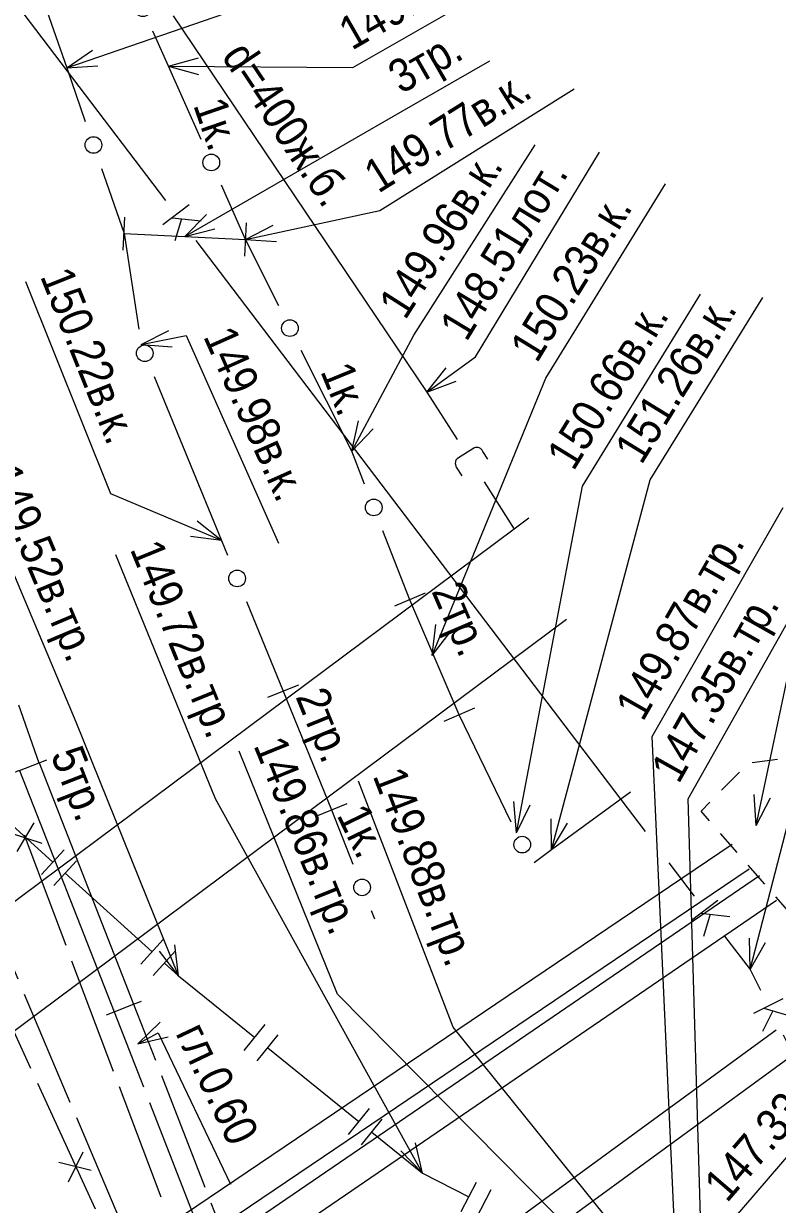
# Model space of a CAD drawing. Header units: metres. Extents: x 369 to 856, y 14070 to 14447.
# Drawn here: x 615.65 to 638.24, y 14284.32 to 14319.75 of the extents above; entities that cross this region are included whole.
import ezdxf
from ezdxf.enums import TextEntityAlignment as Align

# ---------------------------------------------------------------- set-up
doc = ezdxf.new("R2010")
doc.units = ezdxf.units.M
doc.header["$MEASUREMENT"] = 0
for name, color, linetype, lineweight in [('Водосток', 7, 'Continuous', 25), ('Водосточный коллектор', 7, 'Continuous', 25), ('Газопровод', 7, 'Continuous', 25), ('Кабели', 7, 'Continuous', 25), ('Кабель электрический', 7, 'Continuous', 25), ('Канализация самотёчная', 7, 'Continuous', 25)]:
    doc.layers.add(name, color=color, linetype=linetype, lineweight=lineweight)
doc.styles.add('Style-RUSSIAN_1251', font='RUSSIAN_1251.shx')
doc.styles.add('Style-RUSSIAN_1251 I 0.00000', font='RUSSIAN_1251.shx')

# ---------------------------------------------------------------- blocks, each defined once
blk = doc.blocks.new('msdElementTypeLineString_324')
at = {"layer": 'Кабель электрический', "color": 252, "linetype": 'Continuous', "lineweight": 9}
blk.add_line((16.938, 0.001), (16.326, 1.736), dxfattribs=at)
blk = doc.blocks.new('msdElementTypeMultiLine_30')
at = {"layer": 'Кабель электрический', "color": 252, "linetype": 'Continuous', "lineweight": 9}
blk.add_blockref('msdElementTypeLineString_324', (0, 0.207), dxfattribs=at)
blk = doc.blocks.new('msdElementTypeLineString_331')
at = {"layer": 'Кабель электрический', "color": 252, "linetype": 'Continuous', "lineweight": 9}
for p, q in [((0, 25.356), (0.862, 23.475)), ((1.07, 23.021), (2.793, 19.26)), ((3.001, 18.805), (4.725, 15.044)), ((4.933, 14.59), (6.656, 10.829)), ((6.865, 10.374), (8.588, 6.613)), ((10.653, 1.91), (11.446, 0))]:
    blk.add_line(p, q, dxfattribs=at)
at = {"layer": 'Кабель электрический', "color": 252, "linetype": 'Continuous', "lineweight": 9, "flags": 128}
blk.add_lwpolyline([(8.796, 6.159), (9.777, 4.018), (10.461, 2.372)], dxfattribs=at)
blk = doc.blocks.new('msdElementTypeLineString_332')
at = {"layer": 'Кабель электрический', "color": 252, "linetype": 'Continuous', "lineweight": 9}
for p, q in [((8.63, 8.714), (8.184, 7.818)), ((8.882, 8.169), (7.911, 8.408)), ((11.677, 1.806), (11.198, 0.927)), ((11.909, 1.253), (10.947, 1.527))]:
    blk.add_line(p, q, dxfattribs=at)
blk = doc.blocks.new('msdElementTypeMultiLine_34')
at = {"layer": 'Кабель электрический', "color": 252, "linetype": 'Continuous', "lineweight": 9}
for name, p in [('msdElementTypeLineString_331', (0.407, 0.407)), ('msdElementTypeLineString_332', (0, 0))]:
    blk.add_blockref(name, p, dxfattribs=at)
blk = doc.blocks.new('msdElementTypeLineString_333')
at = {"layer": 'Кабель электрический', "color": 252, "linetype": 'Continuous', "lineweight": 9}
for p, q in [((0.685, 24.285), (0, 25.905)), ((2.25, 20.584), (0.88, 23.824)), ((3.814, 16.884), (2.444, 20.124)), ((5.379, 13.183), (4.009, 16.423)), ((6.944, 9.483), (5.574, 12.723)), ((8.509, 5.782), (7.139, 9.022)), ((10.073, 2.082), (8.703, 5.322)), ((10.953, 0.001), (10.268, 1.621))]:
    blk.add_line(p, q, dxfattribs=at)
blk = doc.blocks.new('msdElementTypeLineString_334')
at = {"layer": 'Кабель электрический', "color": 252, "linetype": 'Continuous', "lineweight": 9}
for p, q in [((2.135, 21.265), (2.608, 22.147)), ((1.9, 21.817), (2.863, 21.549))]:
    blk.add_line(p, q, dxfattribs=at)
blk = doc.blocks.new('msdElementTypeMultiLine_35')
at = {"layer": 'Кабель электрический', "color": 252, "linetype": 'Continuous', "lineweight": 9}
for name, p in [('msdElementTypeLineString_333', (0.407, 0.407)), ('msdElementTypeLineString_334', (0, 0))]:
    blk.add_blockref(name, p, dxfattribs=at)
blk = doc.blocks.new('msdElementTypeLine_105')
at = {"layer": 'Кабель электрический', "color": 252, "linetype": 'Continuous', "lineweight": 9}
for p, q in [((0.707, 0.353), (0.939, 0.444)), ((-0.107, 0.034), (0.125, 0.126)), ((0.125, 0.125), (0.707, 0.353))]:
    blk.add_line(p, q, dxfattribs=at)
blk = doc.blocks.new('msdElementTypeLine_106')
at = {"layer": 'Кабель электрический', "color": 252, "linetype": 'Continuous', "lineweight": 9}
for p, q in [((0.707, 0.353), (0.939, 0.444)), ((-0.107, 0.034), (0.125, 0.126)), ((0.125, 0.125), (0.707, 0.353))]:
    blk.add_line(p, q, dxfattribs=at)
blk = doc.blocks.new('msdElementTypeMultiLine_36')
at = {"layer": 'Кабель электрический', "color": 252, "linetype": 'Continuous', "lineweight": 9, "flags": 128}
for points in [[(0.707, 7.599), (3.542, 0.353)], [(0.125, 7.371), (2.96, 0.125)]]:
    blk.add_lwpolyline(points, dxfattribs=at)
at = {"layer": 'Кабель электрический', "color": 252, "linetype": 'Continuous', "lineweight": 9}
for name, p in [('msdElementTypeLine_106', (0, 7.246)), ('msdElementTypeLine_105', (2.835, 0))]:
    blk.add_blockref(name, p, dxfattribs=at)
blk = doc.blocks.new('msdElementTypeLineString_335')
at = {"layer": 'Канализация самотёчная', "color": 252, "linetype": 'Continuous', "lineweight": 9}
blk.add_line((24.867, 17.01), (48.496, 33.173), dxfattribs=at)
blk = doc.blocks.new('msdElementTypeLineString_336')
at = {"layer": 'Канализация самотёчная', "color": 252, "linetype": 'Continuous', "lineweight": 9}
blk.add_line((24.867, 17.01), (48.495, 33.173), dxfattribs=at)
blk = doc.blocks.new('msdElementTypeMultiLine_39')
at = {"layer": 'Канализация самотёчная', "color": 252, "linetype": 'Continuous', "lineweight": 9}
for name, p in [('msdElementTypeLineString_335', (0.252, 0.877)), ('msdElementTypeLineString_336', (0.761, 0.134))]:
    blk.add_blockref(name, p, dxfattribs=at)
blk = doc.blocks.new('msdElementTypeLineString_338')
at = {"layer": 'Кабель электрический', "color": 252, "linetype": 'Continuous', "lineweight": 9}
for p, q in [((23.171, 13.451), (21.923, 16.76)), ((24.596, 9.675), (23.348, 12.984)), ((26.02, 5.899), (24.772, 9.207))]:
    blk.add_line(p, q, dxfattribs=at)
blk = doc.blocks.new('msdElementTypeLineString_339')
at = {"layer": 'Кабель электрический', "color": 252, "linetype": 'Continuous', "lineweight": 9}
for p, q in [((22.115, 16.678), (22.622, 17.541)), ((21.901, 17.239), (22.854, 16.933))]:
    blk.add_line(p, q, dxfattribs=at)
blk = doc.blocks.new('msdElementTypeMultiLine_40')
at = {"layer": 'Кабель электрический', "color": 252, "linetype": 'Continuous', "lineweight": 9}
for name, p in [('msdElementTypeLineString_338', (0.407, 0.407)), ('msdElementTypeLineString_339', (0, 0))]:
    blk.add_blockref(name, p, dxfattribs=at)
blk = doc.blocks.new('msdElementTypeLineString_394')
at = {"layer": 'Кабели', "color": 252, "linetype": 'Continuous', "lineweight": 9}
for p, q in [((1.037, 4.876), (1.963, 5.252)), ((2.485, 1.312), (3.411, 1.688))]:
    blk.add_line(p, q, dxfattribs=at)
blk = doc.blocks.new('msdElementTypeMultiLine_90')
at = {"layer": 'Кабели', "color": 252, "linetype": 'Continuous', "lineweight": 9, "flags": 128}
blk.add_lwpolyline([(1.5, 5.064), (2.948, 1.5)], dxfattribs=at)
at = {"layer": 'Кабели', "color": 252, "linetype": 'Continuous', "lineweight": 9}
blk.add_blockref('msdElementTypeLineString_394', (0, 0), dxfattribs=at)
blk = doc.blocks.new('msdElementTypeLineString_395')
at = {"layer": 'Кабели', "color": 252, "linetype": 'Continuous', "lineweight": 9}
for p, q in [((0.25, 3.522), (0.889, 1.893)), ((1.437, 0.497), (1.534, 0.25))]:
    blk.add_line(p, q, dxfattribs=at)
blk.add_circle((1.163, 1.195), 0.25, dxfattribs=at)
blk = doc.blocks.new('msdElementTypeMultiLine_91')
at = {"layer": 'Кабели', "color": 252, "linetype": 'Continuous', "lineweight": 9}
blk.add_blockref('msdElementTypeLineString_395', (0, 0), dxfattribs=at)
blk = doc.blocks.new('msdElementTypeLineString_396')
at = {"layer": 'Кабели', "color": 252, "linetype": 'Continuous', "lineweight": 9}
for p, q in [((1.959, 5.149), (1.041, 4.755)), ((3.443, 1.697), (2.525, 1.303))]:
    blk.add_line(p, q, dxfattribs=at)
blk = doc.blocks.new('msdElementTypeMultiLine_92')
at = {"layer": 'Кабели', "color": 252, "linetype": 'Continuous', "lineweight": 9, "flags": 128}
blk.add_lwpolyline([(2.984, 1.5), (1.5, 4.952)], dxfattribs=at)
at = {"layer": 'Кабели', "color": 252, "linetype": 'Continuous', "lineweight": 9}
blk.add_blockref('msdElementTypeLineString_396', (0, 0), dxfattribs=at)
blk = doc.blocks.new('msdElementTypeLineString_397')
at = {"layer": 'Кабели', "color": 252, "linetype": 'Continuous', "lineweight": 9}
for p, q in [((1.476, 1.179), (1.524, 2.177)), ((5.116, 1.001), (5.164, 1.999))]:
    blk.add_line(p, q, dxfattribs=at)
blk = doc.blocks.new('msdElementTypeMultiLine_93')
at = {"layer": 'Кабели', "color": 252, "linetype": 'Continuous', "lineweight": 9, "flags": 128}
blk.add_lwpolyline([(1.5, 1.678), (5.14, 1.5)], dxfattribs=at)
at = {"layer": 'Кабели', "color": 252, "linetype": 'Continuous', "lineweight": 9}
blk.add_blockref('msdElementTypeLineString_397', (0, 0), dxfattribs=at)
blk = doc.blocks.new('msdElementTypeShape_27')
at = {"layer": 'Канализация самотёчная', "color": 252, "linetype": 'Continuous', "lineweight": 9}
for p, q in [((1.536, 4.903), (2.291, 5.002)), ((2.787, 5.067), (3.543, 5.166)), ((0.616, 4.075), (1.149, 4.62)), ((0.001, 3.445), (0.267, 3.718)), ((5.857, 3.75), (6.359, 3.176)), ((0.251, 3.158), (0.001, 3.445)), ((1.08, 2.207), (0.58, 2.781)), ((1.91, 1.256), (1.409, 1.83)), ((5.704, 2.037), (5.096, 1.578)), ((4.697, 1.277), (4.089, 0.818)), ((2.739, 0.305), (2.239, 0.879)), ((3.69, 0.517), (3.081, 0.058))]:
    blk.add_line(p, q, dxfattribs=at)
at = {"layer": 'Канализация самотёчная', "color": 252, "linetype": 'Continuous', "lineweight": 9, "flags": 128}
for points in [[(4.038, 5.232), (4.508, 5.293), (4.698, 5.076)], [(5.027, 4.7), (5.176, 4.528), (5.528, 4.126)], [(6.688, 2.8), (6.699, 2.788), (6.103, 2.338)]]:
    blk.add_lwpolyline(points, dxfattribs=at)
blk = doc.blocks.new('msdElementTypeLineString_457')
at = {"layer": 'Газопровод', "color": 252, "linetype": 'Continuous', "lineweight": 9}
for p, q in [((25.05, 19.334), (27.653, 16.975)), ((27.318, 16.605), (27.989, 17.346)), ((27.688, 16.269), (28.36, 17.01)), ((28.024, 16.64), (30.627, 14.281)), ((30.291, 13.911), (30.963, 14.652)), ((30.662, 13.575), (31.333, 14.316)), ((33.394, 11.324), (34.022, 12.101)), ((33.782, 11.009), (34.411, 11.787)), ((34.097, 11.398), (36.828, 9.189)), ((36.514, 8.801), (37.142, 9.578)), ((36.902, 8.486), (37.531, 9.264)), ((39.891, 6.486), (40.35, 7.375)), ((40.335, 6.257), (40.794, 7.146))]:
    blk.add_line(p, q, dxfattribs=at)
at = {"layer": 'Газопровод', "color": 252, "linetype": 'Continuous', "lineweight": 9, "flags": 128}
for points in [[(30.998, 13.946), (31.42, 13.563), (33.708, 11.713)], [(37.217, 8.875), (38.74, 7.643), (40.12, 6.931)]]:
    blk.add_lwpolyline(points, dxfattribs=at)
blk = doc.blocks.new('msdElementTypeMultiLine_154')
at = {"layer": 'Газопровод', "color": 252, "linetype": 'Continuous', "lineweight": 9}
blk.add_blockref('msdElementTypeLineString_457', (0, 0), dxfattribs=at)
blk = doc.blocks.new('msdElementTypeLineString_473')
at = {"layer": 'Канализация самотёчная', "color": 252, "linetype": 'Continuous', "lineweight": 9}
blk.add_line((24.892, 16.821), (48.54, 32.801), dxfattribs=at)
blk = doc.blocks.new('msdElementTypeLineString_474')
at = {"layer": 'Канализация самотёчная', "color": 252, "linetype": 'Continuous', "lineweight": 9}
blk.add_line((24.892, 16.821), (48.54, 32.801), dxfattribs=at)
blk = doc.blocks.new('msdElementTypeMultiLine_171')
at = {"layer": 'Канализация самотёчная', "color": 252, "linetype": 'Continuous', "lineweight": 9}
for name, p in [('msdElementTypeLineString_473', (0.254, 0.879)), ('msdElementTypeLineString_474', (0.758, 0.133))]:
    blk.add_blockref(name, p, dxfattribs=at)
blk = doc.blocks.new('msdElementTypeLineString_484')
at = {"layer": 'Кабель электрический', "color": 252, "linetype": 'Continuous', "lineweight": 9}
for p, q in [((0.001, 15.339), (0.652, 13.665)), ((0.833, 13.199), (2.135, 9.851)), ((2.316, 9.385), (3.618, 6.037))]:
    blk.add_line(p, q, dxfattribs=at)
at = {"layer": 'Кабель электрический', "color": 252, "linetype": 'Continuous', "lineweight": 9, "flags": 128}
for points in [[(3.799, 5.571), (4.231, 4.461), (5.049, 2.203)], [(5.219, 1.733), (5.379, 1.293), (5.073, 0.001)]]:
    blk.add_lwpolyline(points, dxfattribs=at)
blk = doc.blocks.new('msdElementTypeLineString_485')
at = {"layer": 'Кабель электрический', "color": 252, "linetype": 'Continuous', "lineweight": 9}
for p, q in [((0, 14.968), (0.875, 12.718)), ((1.056, 12.252), (2.806, 7.753))]:
    blk.add_line(p, q, dxfattribs=at)
at = {"layer": 'Кабель электрический', "color": 252, "linetype": 'Continuous', "lineweight": 9, "flags": 128}
for points in [[(2.987, 7.287), (4.228, 4.096), (4.706, 2.777)], [(4.876, 2.307), (5.31, 1.11), (5.046, 0)]]:
    blk.add_lwpolyline(points, dxfattribs=at)
blk = doc.blocks.new('msdElementTypeMultiLine_178')
at = {"layer": 'Кабель электрический', "color": 252, "linetype": 'Continuous', "lineweight": 9}
for name, p in [('msdElementTypeLineString_484', (0.581, 0)), ('msdElementTypeLineString_485', (0, 0.145))]:
    blk.add_blockref(name, p, dxfattribs=at)
blk = doc.blocks.new('msdElementTypeLineString_508')
at = {"layer": 'Кабели', "color": 252, "linetype": 'Continuous', "lineweight": 9}
for p, q in [((1.246, 9.069), (0.25, 11.055)), ((5.171, 0.25), (4.364, 2.32))]:
    blk.add_line(p, q, dxfattribs=at)
at = {"layer": 'Кабели', "color": 252, "linetype": 'Continuous', "lineweight": 9, "flags": 128}
blk.add_lwpolyline([(3.819, 3.717), (3.434, 4.705), (1.918, 7.728)], dxfattribs=at)
at = {"layer": 'Кабели', "color": 252, "linetype": 'Continuous', "lineweight": 9}
for centre in [(1.582, 8.399), (4.092, 3.018)]:
    blk.add_circle(centre, 0.25, dxfattribs=at)
blk = doc.blocks.new('msdElementTypeMultiLine_205')
at = {"layer": 'Кабели', "color": 252, "linetype": 'Continuous', "lineweight": 9}
blk.add_blockref('msdElementTypeLineString_508', (0, 0), dxfattribs=at)
blk = doc.blocks.new('msdElementTypeLineString_548')
at = {"layer": 'Кабели', "color": 252, "linetype": 'Continuous', "lineweight": 9}
for p, q in [((0.25, 13.973), (0.688, 11.106)), ((3.921, 2.934), (5.021, 0.25))]:
    blk.add_line(p, q, dxfattribs=at)
at = {"layer": 'Кабели', "color": 252, "linetype": 'Continuous', "lineweight": 9, "flags": 128}
blk.add_lwpolyline([(1.152, 9.689), (3.169, 4.768), (3.352, 4.322)], dxfattribs=at)
at = {"layer": 'Кабели', "color": 252, "linetype": 'Continuous', "lineweight": 9}
for centre in [(0.868, 10.383), (3.637, 3.628)]:
    blk.add_circle(centre, 0.25, dxfattribs=at)
blk = doc.blocks.new('msdElementTypeMultiLine_242')
at = {"layer": 'Кабели', "color": 252, "linetype": 'Continuous', "lineweight": 9}
blk.add_blockref('msdElementTypeLineString_548', (0, 0), dxfattribs=at)
blk = doc.blocks.new('msdElementTypeLineString_549')
at = {"layer": 'Кабели', "color": 252, "linetype": 'Continuous', "lineweight": 9}
for p, q in [((0.25, 33.178), (0.429, 31.122)), ((1.956, 18.459), (2.497, 14.367)), ((2.834, 12.91), (4.024, 8.957)), ((6.295, 2.201), (6.969, 0.25))]:
    blk.add_line(p, q, dxfattribs=at)
at = {"layer": 'Кабели', "color": 252, "linetype": 'Continuous', "lineweight": 9, "flags": 128}
for points in [[(0.559, 29.627), (0.708, 27.915), (1.023, 25.526)], [(1.22, 24.039), (1.615, 21.046), (1.76, 19.946)], [(4.456, 7.52), (5.248, 5.229), (5.805, 3.619)]]:
    blk.add_lwpolyline(points, dxfattribs=at)
at = {"layer": 'Кабели', "color": 252, "linetype": 'Continuous', "lineweight": 9}
for centre in [(0.494, 30.374), (1.121, 24.783), (1.858, 19.203), (2.618, 13.628), (4.24, 8.238), (6.05, 2.91)]:
    blk.add_circle(centre, 0.25, dxfattribs=at)
blk = doc.blocks.new('msdElementTypeMultiLine_243')
at = {"layer": 'Кабели', "color": 252, "linetype": 'Continuous', "lineweight": 9}
blk.add_blockref('msdElementTypeLineString_549', (0, 0), dxfattribs=at)
blk = doc.blocks.new('msdElementTypeLineString_579')
at = {"layer": 'Водосток', "color": 252, "linetype": 'Continuous', "lineweight": 9}
for p, q in [((0, 10.041), (1.495, 5.729)), ((1.986, 4.312), (3.481, 0))]:
    blk.add_line(p, q, dxfattribs=at)
blk = doc.blocks.new('msdElementTypeMultiLine_267')
at = {"layer": 'Водосток', "color": 252, "linetype": 'Continuous', "lineweight": 9, "flags": 128}
blk.add_lwpolyline([(2.722, 5.413), (2.631, 5.675), (2.616, 5.711), (2.6, 5.737), (2.575, 5.772), (2.546, 5.801), (2.517, 5.82), (2.481, 5.834), (2.444, 5.843), (2.416, 5.841), (2.388, 5.836), (1.835, 5.644), (1.813, 5.632), (1.796, 5.618), (1.776, 5.597), (1.764, 5.576), (1.75, 5.547), (1.739, 5.516), (1.737, 5.481), (1.736, 5.433), (1.744, 5.397), (1.846, 5.104)], dxfattribs=at)
at = {"layer": 'Водосток', "color": 252, "linetype": 'Continuous', "lineweight": 9}
blk.add_blockref('msdElementTypeLineString_579', (0.467, 0.467), dxfattribs=at)
blk = doc.blocks.new('msdElementTypeLineString_722')
at = {"layer": 'Водосток', "color": 252, "linetype": 'Continuous', "lineweight": 9}
for p, q in [((0.001, 4.104), (0.906, 2.684)), ((1.713, 1.42), (2.619, 0))]:
    blk.add_line(p, q, dxfattribs=at)
blk = doc.blocks.new('msdElementTypeMultiLine_356')
at = {"layer": 'Водосток', "color": 252, "linetype": 'Continuous', "lineweight": 9, "flags": 128}
blk.add_lwpolyline([(2.294, 2.565), (2.145, 2.799), (2.122, 2.831), (2.1, 2.852), (2.068, 2.881), (2.033, 2.902), (2.001, 2.914), (1.962, 2.919), (1.924, 2.919), (1.897, 2.91), (1.872, 2.899), (1.378, 2.585), (1.36, 2.567), (1.346, 2.551), (1.332, 2.525), (1.325, 2.502), (1.318, 2.47), (1.314, 2.438), (1.32, 2.403), (1.331, 2.356), (1.347, 2.323), (1.514, 2.062)], dxfattribs=at)
at = {"layer": 'Водосток', "color": 252, "linetype": 'Continuous', "lineweight": 9}
blk.add_blockref('msdElementTypeLineString_722', (0.467, 0.467), dxfattribs=at)
blk = doc.blocks.new('msdElementTypeLineString_723')
at = {"layer": 'Водосток', "color": 252, "linetype": 'Continuous', "lineweight": 9}
for p, q in [((0, 23.828), (7.607, 12.536)), ((8.445, 11.292), (16.052, 0.001))]:
    blk.add_line(p, q, dxfattribs=at)
blk = doc.blocks.new('msdElementTypeMultiLine_357')
at = {"layer": 'Водосток', "color": 252, "linetype": 'Continuous', "lineweight": 9, "flags": 128}
blk.add_lwpolyline([(9.009, 12.44), (8.854, 12.671), (8.831, 12.702), (8.808, 12.723), (8.776, 12.75), (8.74, 12.771), (8.707, 12.782), (8.669, 12.786), (8.63, 12.785), (8.604, 12.776), (8.578, 12.764), (8.093, 12.437), (8.075, 12.419), (8.061, 12.402), (8.048, 12.377), (8.042, 12.353), (8.036, 12.321), (8.033, 12.289), (8.039, 12.254), (8.052, 12.207), (8.068, 12.174), (8.241, 11.918)], dxfattribs=at)
at = {"layer": 'Водосток', "color": 252, "linetype": 'Continuous', "lineweight": 9}
blk.add_blockref('msdElementTypeLineString_723', (0.467, 0.467), dxfattribs=at)
blk = doc.blocks.new('msdElementTypeLineString_815')
at = {"layer": 'Канализация самотёчная', "color": 252, "linetype": 'Continuous', "lineweight": 9}
for p, q in [((10.188, 7.449), (19.165, 14.012)), ((0.001, 0.001), (8.977, 6.564))]:
    blk.add_line(p, q, dxfattribs=at)
blk = doc.blocks.new('msdElementTypeLineString_816')
at = {"layer": 'Канализация самотёчная', "color": 252, "linetype": 'Continuous', "lineweight": 9}
for p, q in [((10.228, 7.477), (19.244, 14.07)), ((0.001, 0), (9.017, 6.592))]:
    blk.add_line(p, q, dxfattribs=at)
blk = doc.blocks.new('msdElementTypeLineString_817')
at = {"layer": 'Канализация самотёчная', "color": 252, "linetype": 'Continuous', "lineweight": 9}
for p, q in [((10.02, 7.272), (10.128, 8.141)), ((9.644, 7.787), (10.228, 6.987)), ((10.054, 7.548), (10.712, 7.341))]:
    blk.add_line(p, q, dxfattribs=at)
blk = doc.blocks.new('msdElementTypeMultiLine_423')
at = {"layer": 'Канализация самотёчная', "color": 252, "linetype": 'Continuous', "lineweight": 9}
for name, p in [('msdElementTypeLineString_815', (0.24, 0.869)), ('msdElementTypeLineString_816', (0.771, 0.143)), ('msdElementTypeLineString_817', (0, 0))]:
    blk.add_blockref(name, p, dxfattribs=at)
blk = doc.blocks.new('msdElementTypeLineString_821')
at = {"layer": 'Канализация самотёчная', "color": 252, "linetype": 'Continuous', "lineweight": 9}
for p, q in [((0.001, 2.145), (0.317, 1.521)), ((0.995, 0.183), (1.088, 0))]:
    blk.add_line(p, q, dxfattribs=at)
blk = doc.blocks.new('msdElementTypeLineString_822')
at = {"layer": 'Канализация самотёчная', "color": 252, "linetype": 'Continuous', "lineweight": 9}
for p, q in [((1.494, 1.774), (0.611, 1.326)), ((0.925, 1.486), (1.766, 1.238)), ((1.192, 1.407), (0.882, 0.791))]:
    blk.add_line(p, q, dxfattribs=at)
blk = doc.blocks.new('msdElementTypeMultiLine_425')
at = {"layer": 'Канализация самотёчная', "color": 252, "linetype": 'Continuous', "lineweight": 9}
for name, p in [('msdElementTypeLineString_821', (0.506, 0.506)), ('msdElementTypeLineString_822', (0, 0))]:
    blk.add_blockref(name, p, dxfattribs=at)
blk = doc.blocks.new('msdElementTypeLineString_934')
at = {"layer": 'Кабели', "color": 252, "linetype": 'Continuous', "lineweight": 9}
for p, q in [((3.055, 11.53), (4.611, 12.397)), ((3.721, 0.25), (2.999, 1.879))]:
    blk.add_line(p, q, dxfattribs=at)
at = {"layer": 'Кабели', "color": 252, "linetype": 'Continuous', "lineweight": 9, "flags": 128}
for points in [[(0.338, 7.879), (0.25, 8.076), (0.795, 10.269), (1.745, 10.799)], [(2.39, 3.25), (1.412, 5.456), (0.946, 6.507)]]:
    blk.add_lwpolyline(points, dxfattribs=at)
at = {"layer": 'Кабели', "color": 252, "linetype": 'Continuous', "lineweight": 9}
for centre in [(2.4, 11.164), (0.642, 7.193), (2.695, 2.564)]:
    blk.add_circle(centre, 0.25, dxfattribs=at)
blk = doc.blocks.new('msdElementTypeMultiLine_521')
at = {"layer": 'Кабели', "color": 252, "linetype": 'Continuous', "lineweight": 9}
blk.add_blockref('msdElementTypeLineString_934', (0, 0), dxfattribs=at)
blk = doc.blocks.new('msdElementTypeLineString_935')
at = {"layer": 'Кабели', "color": 252, "linetype": 'Continuous', "lineweight": 9}
blk.add_line((1.812, 1.52), (0.25, 4.742), dxfattribs=at)
at = {"layer": 'Кабели', "color": 252, "linetype": 'Continuous', "lineweight": 9, "flags": 128}
blk.add_lwpolyline([(5.384, 2.424), (3.02, 0.685), (2.499, 0.303)], dxfattribs=at)
at = {"layer": 'Кабели', "color": 252, "linetype": 'Continuous', "lineweight": 9}
blk.add_circle((2.139, 0.845), 0.25, dxfattribs=at)
blk = doc.blocks.new('msdElementTypeMultiLine_522')
at = {"layer": 'Кабели', "color": 252, "linetype": 'Continuous', "lineweight": 9}
blk.add_blockref('msdElementTypeLineString_935', (0, 0), dxfattribs=at)
blk = doc.blocks.new('msdElementTypeLineString_1019')
at = {"layer": 'Канализация самотёчная', "color": 252, "linetype": 'Continuous', "lineweight": 9}
for p, q in [((0.001, 36.66), (13.467, 18.927)), ((14.375, 17.733), (27.841, 0))]:
    blk.add_line(p, q, dxfattribs=at)
blk = doc.blocks.new('msdElementTypeLineString_1020')
at = {"layer": 'Канализация самотёчная', "color": 252, "linetype": 'Continuous', "lineweight": 9}
for p, q in [((14.679, 19.305), (13.89, 18.706)), ((14.171, 18.92), (15.042, 18.827)), ((14.447, 18.89), (14.253, 18.228))]:
    blk.add_line(p, q, dxfattribs=at)
blk = doc.blocks.new('msdElementTypeMultiLine_583')
at = {"layer": 'Канализация самотёчная', "color": 252, "linetype": 'Continuous', "lineweight": 9}
for name, p in [('msdElementTypeLineString_1019', (0.506, 0.506)), ('msdElementTypeLineString_1020', (0, 0))]:
    blk.add_blockref(name, p, dxfattribs=at)
blk = doc.blocks.new('msdElementTypeLineString_1021')
at = {"layer": 'Канализация самотёчная', "color": 252, "linetype": 'Continuous', "lineweight": 9}
for p, q in [((0.001, 3.201), (0.762, 2.198)), ((1.67, 1.004), (2.431, 0.001))]:
    blk.add_line(p, q, dxfattribs=at)
blk = doc.blocks.new('msdElementTypeLineString_1022')
at = {"layer": 'Канализация самотёчная', "color": 252, "linetype": 'Continuous', "lineweight": 9}
for p, q in [((1.973, 2.576), (1.185, 1.977)), ((1.466, 2.191), (2.337, 2.098)), ((1.742, 2.161), (1.547, 1.499))]:
    blk.add_line(p, q, dxfattribs=at)
blk = doc.blocks.new('msdElementTypeMultiLine_584')
at = {"layer": 'Канализация самотёчная', "color": 252, "linetype": 'Continuous', "lineweight": 9}
for name, p in [('msdElementTypeLineString_1021', (0.506, 0.506)), ('msdElementTypeLineString_1022', (0, 0))]:
    blk.add_blockref(name, p, dxfattribs=at)
blk = doc.blocks.new('DIMTXT_123')
at = {"layer": 'Канализация самотёчная', "color": 252, "linetype": 'Continuous', "lineweight": 9}
for q in [(-0.059, 0.932), (0.431, 0.829)]:
    blk.add_line((0, 0), q, dxfattribs=at)
at = {"layer": 'Канализация самотёчная', "color": 252, "linetype": 'Continuous', "lineweight": 9, "flags": 128}
blk.add_lwpolyline([(0, 0), (2.531, 11.991), (6.083, 18.716)], dxfattribs=at)
at = {"layer": 'Канализация самотёчная', "color": 252, "linetype": 'Continuous', "lineweight": 9, "style": 'Style-RUSSIAN_1251', "width": 0.9}
blk.add_text('144.88лот.', height=1, rotation=62.1592, dxfattribs=at).set_placement((1.354, 12.868), align=Align.TOP_LEFT)
blk = doc.blocks.new('DIMTXT_173')
at = {"layer": 'Газопровод', "color": 252, "linetype": 'Continuous', "lineweight": 9}
for q in [(-0.568, 0.741), (-0.104, 0.928)]:
    blk.add_line((0, 0), q, dxfattribs=at)
at = {"layer": 'Газопровод', "color": 252, "linetype": 'Continuous', "lineweight": 9, "flags": 128}
blk.add_lwpolyline([(0, 0), (-3.064, 7.605), (-6.139, 14.89)], dxfattribs=at)
at = {"layer": 'Газопровод', "color": 252, "linetype": 'Continuous', "lineweight": 9, "style": 'Style-RUSSIAN_1251', "width": 0.9}
blk.add_text('149.52в.тр.', height=1, rotation=292.8803, dxfattribs=at).set_placement((-4.803, 15.454), align=Align.TOP_LEFT)
blk = doc.blocks.new('DIMTXT_174')
at = {"layer": 'Газопровод', "color": 252, "linetype": 'Continuous', "lineweight": 9}
for q in [(-0.217, 0.909), (-0.654, 0.667)]:
    blk.add_line((0, 0), q, dxfattribs=at)
at = {"layer": 'Газопровод', "color": 252, "linetype": 'Continuous', "lineweight": 9, "flags": 128}
blk.add_lwpolyline([(0, 0), (-6.206, 11.225), (-9.2, 18.552)], dxfattribs=at)
at = {"layer": 'Газопровод', "color": 252, "linetype": 'Continuous', "lineweight": 9, "style": 'Style-RUSSIAN_1251', "width": 0.9}
blk.add_text('149.72в.тр.', height=1, rotation=292.2267, dxfattribs=at).set_placement((-7.858, 19.1), align=Align.TOP_LEFT)
blk = doc.blocks.new('DIMTXT_175')
at = {"layer": 'Газопровод', "color": 252, "linetype": 'Continuous', "lineweight": 9}
for q in [(-0.454, 0.816), (-0.81, 0.465)]:
    blk.add_line((0, 0), q, dxfattribs=at)
at = {"layer": 'Газопровод', "color": 252, "linetype": 'Continuous', "lineweight": 9, "flags": 128}
blk.add_lwpolyline([(0, 0), (-8.151, 8.262), (-11.097, 15.554)], dxfattribs=at)
at = {"layer": 'Газопровод', "color": 252, "linetype": 'Continuous', "lineweight": 9, "style": 'Style-RUSSIAN_1251', "width": 0.9}
blk.add_text('149.86в.тр.', height=1, rotation=291.9954, dxfattribs=at).set_placement((-9.752, 16.097), align=Align.TOP_LEFT)
blk = doc.blocks.new('DIMTXT_176')
at = {"layer": 'Газопровод', "color": 252, "linetype": 'Continuous', "lineweight": 9}
for q in [(-0.291, 0.888), (0.209, 0.91)]:
    blk.add_line((0, 0), q, dxfattribs=at)
at = {"layer": 'Газопровод', "color": 252, "linetype": 'Continuous', "lineweight": 9, "flags": 128}
blk.add_lwpolyline([(0, 0), (-0.758, 16.68), (3.166, 23.553)], dxfattribs=at)
at = {"layer": 'Газопровод', "color": 252, "linetype": 'Continuous', "lineweight": 9, "style": 'Style-RUSSIAN_1251', "width": 0.9}
blk.add_text('149.87в.тр.', height=1, rotation=60.2748, dxfattribs=at).set_placement((-1.906, 17.594), align=Align.TOP_LEFT)
blk = doc.blocks.new('DIMTXT_177')
at = {"layer": 'Газопровод', "color": 252, "linetype": 'Continuous', "lineweight": 9}
for q in [(-0.37, 0.858), (-0.759, 0.544)]:
    blk.add_line((0, 0), q, dxfattribs=at)
at = {"layer": 'Газопровод', "color": 252, "linetype": 'Continuous', "lineweight": 9, "flags": 128}
blk.add_lwpolyline([(0, 0), (-6.658, 8.269), (-9.495, 15.65)], dxfattribs=at)
at = {"layer": 'Газопровод', "color": 252, "linetype": 'Continuous', "lineweight": 9, "style": 'Style-RUSSIAN_1251', "width": 0.9}
blk.add_text('149.88в.тр.', height=1, rotation=291.0222, dxfattribs=at).set_placement((-8.141, 16.17), align=Align.TOP_LEFT)
blk = doc.blocks.new('DIMTXT_178')
at = {"layer": 'Газопровод', "color": 252, "linetype": 'Continuous', "lineweight": 9}
for q in [(-0.277, 0.892), (0.223, 0.907)]:
    blk.add_line((0, 0), q, dxfattribs=at)
at = {"layer": 'Газопровод', "color": 252, "linetype": 'Continuous', "lineweight": 9, "flags": 128}
blk.add_lwpolyline([(0, 0), (-0.454, 15.243), (3.452, 22.176)], dxfattribs=at)
at = {"layer": 'Газопровод', "color": 252, "linetype": 'Continuous', "lineweight": 9, "style": 'Style-RUSSIAN_1251', "width": 0.9}
blk.add_text('147.35в.тр.', height=1, rotation=60.6071, dxfattribs=at).set_placement((-1.607, 16.151), align=Align.TOP_LEFT)
blk = doc.blocks.new('DIMTXT_265')
at = {"layer": 'Газопровод', "color": 252, "linetype": 'Continuous', "lineweight": 9}
for q in [(-0.137, 0.924), (0.359, 0.862)]:
    blk.add_line((0, 0), q, dxfattribs=at)
at = {"layer": 'Газопровод', "color": 252, "linetype": 'Continuous', "lineweight": 9, "flags": 128}
blk.add_lwpolyline([(0, 0), (0.335, 2.698), (5.529, 8.727)], dxfattribs=at)
at = {"layer": 'Газопровод', "color": 252, "linetype": 'Continuous', "lineweight": 9, "style": 'Style-RUSSIAN_1251', "width": 0.9}
blk.add_text('147.33в.тр.', height=1, rotation=49.2556, dxfattribs=at).set_placement((-0.616, 3.815), align=Align.TOP_LEFT)
blk = doc.blocks.new('DIMTXT_273')
at = {"layer": 'Кабель электрический', "color": 252, "linetype": 'Continuous', "lineweight": 9}
for q in [(0.67, 0.651), (0.91, 0.212)]:
    blk.add_line((0, 0), q, dxfattribs=at)
at = {"layer": 'Кабель электрический', "color": 252, "linetype": 'Continuous', "lineweight": 9, "flags": 128}
blk.add_lwpolyline([(0, 0), (0.613, 0.335), (2.773, -4.209)], dxfattribs=at)
at = {"layer": 'Кабель электрический', "color": 252, "linetype": 'Continuous', "lineweight": 9, "style": 'Style-RUSSIAN_1251', "width": 0.9}
blk.add_text('гл.0.60', height=1, rotation=295.427, dxfattribs=at).set_placement((2.019, 0.754), align=Align.TOP_LEFT)
blk = doc.blocks.new('DIMTXT_391')
at = {"layer": 'Водосток', "color": 252, "linetype": 'Continuous', "lineweight": 9}
for q in [(0.579, 0.733), (0.874, 0.33)]:
    blk.add_line((0, 0), q, dxfattribs=at)
at = {"layer": 'Водосток', "color": 252, "linetype": 'Continuous', "lineweight": 9, "flags": 128}
blk.add_lwpolyline([(0, 0), (1.455, 1.065), (5.169, 7.2)], dxfattribs=at)
at = {"layer": 'Водосток', "color": 252, "linetype": 'Continuous', "lineweight": 9, "style": 'Style-RUSSIAN_1251', "width": 0.9}
blk.add_text('148.51лот.', height=1, rotation=58.8093, dxfattribs=at).set_placement((0.331, 2.008), align=Align.TOP_LEFT)
blk = doc.blocks.new('DIMTXT_426')
at = {"layer": 'Канализация самотёчная', "color": 252, "linetype": 'Continuous', "lineweight": 9}
for q in [(-0.017, 0.934), (0.467, 0.809)]:
    blk.add_line((0, 0), q, dxfattribs=at)
at = {"layer": 'Канализация самотёчная', "color": 252, "linetype": 'Continuous', "lineweight": 9, "flags": 128}
blk.add_lwpolyline([(0, 0), (3.919, 15.16), (7.444, 21.801)], dxfattribs=at)
at = {"layer": 'Канализация самотёчная', "color": 252, "linetype": 'Continuous', "lineweight": 9, "style": 'Style-RUSSIAN_1251', "width": 0.9}
blk.add_text('145.92лот.', height=1, rotation=62.0411, dxfattribs=at).set_placement((2.744, 16.038), align=Align.TOP_LEFT)
blk = doc.blocks.new('DIMTXT_548')
at = {"layer": 'Кабели', "color": 252, "linetype": 'Continuous', "lineweight": 9}
for q in [(0.769, 0.53), (0.932, 0.057)]:
    blk.add_line((0, 0), q, dxfattribs=at)
at = {"layer": 'Кабели', "color": 252, "linetype": 'Continuous', "lineweight": 9, "flags": 128}
blk.add_lwpolyline([(0, 0), (7.585, 2.617), (13.522, 5.962)], dxfattribs=at)
at = {"layer": 'Кабели', "color": 252, "linetype": 'Continuous', "lineweight": 9, "style": 'Style-RUSSIAN_1251', "width": 0.9}
blk.add_text('149.68в.к.', height=1, rotation=29.398, dxfattribs=at).set_placement((7.069, 3.991), align=Align.TOP_LEFT)
blk = doc.blocks.new('DIMTXT_549')
at = {"layer": 'Кабели', "color": 252, "linetype": 'Continuous', "lineweight": 9}
for q in [(0.902, 0.243), (0.898, -0.257)]:
    blk.add_line((0, 0), q, dxfattribs=at)
at = {"layer": 'Кабели', "color": 252, "linetype": 'Continuous', "lineweight": 9, "flags": 128}
blk.add_lwpolyline([(0, 0), (5.526, -0.045), (11.472, 3.371)], dxfattribs=at)
at = {"layer": 'Кабели', "color": 252, "linetype": 'Continuous', "lineweight": 9, "style": 'Style-RUSSIAN_1251', "width": 0.9}
blk.add_text('149.55в.к.', height=1, rotation=29.878, dxfattribs=at).set_placement((4.998, 1.324), align=Align.TOP_LEFT)
blk = doc.blocks.new('DIMTXT_550')
at = {"layer": 'Кабели', "color": 252, "linetype": 'Continuous', "lineweight": 9}
for q in [(0.827, 0.434), (0.932, -0.055)]:
    blk.add_line((0, 0), q, dxfattribs=at)
at = {"layer": 'Кабели', "color": 252, "linetype": 'Continuous', "lineweight": 9, "flags": 128}
blk.add_lwpolyline([(0, 0), (4.03, 0.869), (9.847, 4.527)], dxfattribs=at)
at = {"layer": 'Кабели', "color": 252, "linetype": 'Continuous', "lineweight": 9, "style": 'Style-RUSSIAN_1251', "width": 0.9}
blk.add_text('149.77в.к.', height=1, rotation=32.1623, dxfattribs=at).set_placement((3.448, 2.217), align=Align.TOP_LEFT)
blk = doc.blocks.new('DIMTXT_551')
at = {"layer": 'Кабели', "color": 252, "linetype": 'Continuous', "lineweight": 9}
for q in [(0.835, 0.418), (0.931, -0.072)]:
    blk.add_line((0, 0), q, dxfattribs=at)
at = {"layer": 'Кабели', "color": 252, "linetype": 'Continuous', "lineweight": 9, "flags": 128}
blk.add_lwpolyline([(0, 0), (1.349, 0.264), (4.124, -5.96)], dxfattribs=at)
at = {"layer": 'Кабели', "color": 252, "linetype": 'Continuous', "lineweight": 9, "style": 'Style-RUSSIAN_1251', "width": 0.9}
blk.add_text('149.98в.к.', height=1, rotation=294.0322, dxfattribs=at).set_placement((2.765, 0.649), align=Align.TOP_LEFT)
blk = doc.blocks.new('DIMTXT_552')
at = {"layer": 'Кабели', "color": 252, "linetype": 'Continuous', "lineweight": 9}
for q in [(0.204, 0.912), (0.645, 0.676)]:
    blk.add_line((0, 0), q, dxfattribs=at)
at = {"layer": 'Кабели', "color": 252, "linetype": 'Continuous', "lineweight": 9, "flags": 128}
blk.add_lwpolyline([(0, 0), (1.861, 3.48), (5.502, 9.191)], dxfattribs=at)
at = {"layer": 'Кабели', "color": 252, "linetype": 'Continuous', "lineweight": 9, "style": 'Style-RUSSIAN_1251', "width": 0.9}
blk.add_text('149.96в.к.', height=1, rotation=57.4814, dxfattribs=at).set_placement((0.76, 4.449), align=Align.TOP_LEFT)
blk = doc.blocks.new('DIMTXT_553')
at = {"layer": 'Кабели', "color": 252, "linetype": 'Continuous', "lineweight": 9}
for q in [(-0.732, 0.58), (-0.926, 0.12)]:
    blk.add_line((0, 0), q, dxfattribs=at)
at = {"layer": 'Кабели', "color": 252, "linetype": 'Continuous', "lineweight": 9, "flags": 128}
blk.add_lwpolyline([(0, 0), (-3.321, 1.402), (-5.864, 7.763)], dxfattribs=at)
at = {"layer": 'Кабели', "color": 252, "linetype": 'Continuous', "lineweight": 9, "style": 'Style-RUSSIAN_1251', "width": 0.9}
blk.add_text('150.22в.к.', height=1, rotation=291.7903, dxfattribs=at).set_placement((-4.518, 8.301), align=Align.TOP_LEFT)
blk = doc.blocks.new('DIMTXT_554')
at = {"layer": 'Кабели', "color": 252, "linetype": 'Continuous', "lineweight": 9}
for q in [(0.109, 0.928), (0.572, 0.738)]:
    blk.add_line((0, 0), q, dxfattribs=at)
at = {"layer": 'Кабели', "color": 252, "linetype": 'Continuous', "lineweight": 9, "flags": 128}
blk.add_lwpolyline([(0, 0), (3.404, 8.32), (6.994, 14.154)], dxfattribs=at)
at = {"layer": 'Кабели', "color": 252, "linetype": 'Continuous', "lineweight": 9, "style": 'Style-RUSSIAN_1251', "width": 0.9}
blk.add_text('150.23в.к.', height=1, rotation=58.3931, dxfattribs=at).set_placement((2.287, 9.271), align=Align.TOP_LEFT)
blk = doc.blocks.new('DIMTXT_555')
at = {"layer": 'Кабели', "color": 252, "linetype": 'Continuous', "lineweight": 9}
for q in [(-0.078, 0.931), (0.414, 0.838)]:
    blk.add_line((0, 0), q, dxfattribs=at)
at = {"layer": 'Кабели', "color": 252, "linetype": 'Continuous', "lineweight": 9, "flags": 128}
blk.add_lwpolyline([(0, 0), (1.975, 10.396), (5.519, 16.159)], dxfattribs=at)
at = {"layer": 'Кабели', "color": 252, "linetype": 'Continuous', "lineweight": 9, "style": 'Style-RUSSIAN_1251', "width": 0.9}
blk.add_text('150.66в.к.', height=1, rotation=58.4094, dxfattribs=at).set_placement((0.858, 11.348), align=Align.TOP_LEFT)
blk = doc.blocks.new('DIMTXT_556')
at = {"layer": 'Кабели', "color": 252, "linetype": 'Continuous', "lineweight": 9}
for q in [(-0.01, 0.934), (0.473, 0.805)]:
    blk.add_line((0, 0), q, dxfattribs=at)
at = {"layer": 'Кабели', "color": 252, "linetype": 'Continuous', "lineweight": 9, "flags": 128}
blk.add_lwpolyline([(0, 0), (2.959, 11.103), (6.328, 16.574)], dxfattribs=at)
at = {"layer": 'Кабели', "color": 252, "linetype": 'Continuous', "lineweight": 9, "style": 'Style-RUSSIAN_1251', "width": 0.9}
blk.add_text('151.26в.к.', height=1, rotation=58.3758, dxfattribs=at).set_placement((1.842, 12.055), align=Align.TOP_LEFT)
blk = doc.blocks.new('DIMTXT_604')
at = {"layer": 'Кабели', "color": 252, "linetype": 'Continuous', "lineweight": 9}
for q in [(0.654, 0.667), (0.904, 0.234)]:
    blk.add_line((0, 0), q, dxfattribs=at)
at = {"layer": 'Кабели', "color": 252, "linetype": 'Continuous', "lineweight": 9, "flags": 128}
blk.add_lwpolyline([(0, 0), (6.512, 3.761), (9.144, 5.27)], dxfattribs=at)
at = {"layer": 'Кабели', "color": 252, "linetype": 'Continuous', "lineweight": 9, "style": 'Style-RUSSIAN_1251', "width": 0.9}
blk.add_text('3тр.', height=1, rotation=29.8179, dxfattribs=at).set_placement((5.986, 5.131), align=Align.TOP_LEFT)

msp = doc.modelspace()

# ---------------------------------------------------------------- linework, layer by layer
at = {"layer": 'Водосточный коллектор', "color": 252, "linetype": 'Continuous', "lineweight": 9, "flags": 128}
msp.add_lwpolyline([(630.794, 14304.908), (630.358, 14304.582), (613.297, 14291.855), (614.448, 14288.846), (631.918, 14301.878)], dxfattribs=at)

# ---------------------------------------------------------------- block references
at = {"layer": 'Водосток', "color": 252, "linetype": 'Continuous', "lineweight": 9}
for name, p in [('msdElementTypeMultiLine_357', (611.221, 14308.218)), ('DIMTXT_391', (627.74, 14308.686)), ('msdElementTypeMultiLine_356', (627.272, 14304.115)), ('msdElementTypeMultiLine_267', (614.423, 14274.343))]:
    msp.add_blockref(name, p, dxfattribs=at)
at = {"layer": 'Газопровод', "color": 252, "linetype": 'Continuous', "lineweight": 9}
for name, p in [('msdElementTypeMultiLine_154', (588.87, 14277.617)), ('DIMTXT_173', (620.29, 14291.18)), ('DIMTXT_176', (635.25, 14281.68)), ('DIMTXT_174', (627.61, 14285.26)), ('DIMTXT_178', (636.02, 14281.25)), ('DIMTXT_175', (633.21, 14282.37)), ('DIMTXT_177', (635.18, 14281.37)), ('DIMTXT_265', (636.59, 14281.18))]:
    msp.add_blockref(name, p, dxfattribs=at)
at = {"layer": 'Кабели', "color": 252, "linetype": 'Continuous', "lineweight": 9}
for name, p in [('msdElementTypeMultiLine_243', (611.692, 14313.196)), ('msdElementTypeMultiLine_521', (618.58, 14313.018)), ('DIMTXT_548', (616.94, 14318.425)), ('DIMTXT_549', (619.992, 14318.474)), ('DIMTXT_604', (620.481, 14313.357)), ('DIMTXT_550', (622.301, 14313.268)), ('DIMTXT_552', (625.485, 14306.918)), ('DIMTXT_554', (627.896, 14300.79)), ('msdElementTypeMultiLine_93', (617.161, 14311.768)), ('msdElementTypeMultiLine_242', (618.411, 14299.473)), ('msdElementTypeMultiLine_205', (622.051, 14302.213)), ('DIMTXT_553', (621.58, 14304.241)), ('DIMTXT_555', (630.422, 14295.473)), ('DIMTXT_556', (631.476, 14294.954)), ('DIMTXT_551', (619.169, 14310.123)), ('msdElementTypeMultiLine_92', (625.722, 14297.511)), ('msdElementTypeMultiLine_90', (621.932, 14294.659)), ('msdElementTypeMultiLine_522', (628.456, 14294.269)), ('msdElementTypeMultiLine_91', (624.63, 14292.637))]:
    msp.add_blockref(name, p, dxfattribs=at)
at = {"layer": 'Кабель электрический', "color": 252, "linetype": 'Continuous', "lineweight": 9}
for name, p in [('msdElementTypeMultiLine_40', (593.343, 14278.23)), ('msdElementTypeMultiLine_30', (599.176, 14297.353)), ('msdElementTypeMultiLine_35', (609.694, 14277.489)), ('msdElementTypeMultiLine_34', (608.796, 14277.172)), ('msdElementTypeMultiLine_36', (615.404, 14289.972)), ('msdElementTypeMultiLine_178', (618.364, 14274.985)), ('DIMTXT_273', (619.073, 14289.136))]:
    msp.add_blockref(name, p, dxfattribs=at)
at = {"layer": 'Канализация самотёчная', "color": 252, "linetype": 'Continuous', "lineweight": 9}
for name, p in [('msdElementTypeMultiLine_583', (605.931, 14295.005)), ('DIMTXT_123', (637.61, 14295.688)), ('DIMTXT_426', (637.423, 14291.37)), ('msdElementTypeShape_27', (635.956, 14292.672)), ('msdElementTypeMultiLine_171', (588.097, 14261.45)), ('msdElementTypeMultiLine_584', (634.486, 14290.863)), ('msdElementTypeMultiLine_39', (588.957, 14260.143)), ('msdElementTypeMultiLine_425', (636.916, 14288.719)), ('msdElementTypeMultiLine_423', (618.8, 14274.678))]:
    msp.add_blockref(name, p, dxfattribs=at)

# ---------------------------------------------------------------- texts
at = {"layer": 'Водосток', "color": 252, "linetype": 'Continuous', "lineweight": 9, "style": 'Style-RUSSIAN_1251', "width": 0.899998}
msp.add_text('d=400ж.б.', height=1, rotation=303.9677, dxfattribs=at).set_placement((621.561, 14318.763))
at = {"layer": 'Кабели', "color": 252, "linetype": 'Continuous', "lineweight": 9, "style": 'Style-RUSSIAN_1251 I 0.00000', "width": 0.9}
for s, rotation, p in [('1к.', 289.065, (620.725, 14317.305)), ('1к.', 292.289, (624.534, 14309.316)), ('2тр.', 293.263, (627.864, 14302.72)), ('2тр.', 292.111, (623.79, 14299.556)), ('1к.', 295.867, (625.021, 14296))]:
    msp.add_text(s, height=1, rotation=rotation, dxfattribs=at).set_placement(p)
at = {"layer": 'Кабель электрический', "color": 252, "linetype": 'Continuous', "lineweight": 9, "style": 'Style-RUSSIAN_1251 I 0.00000', "width": 0.9}
msp.add_text('5тр.', height=1, rotation=291.2652, dxfattribs=at).set_placement((617.38, 14298.175), align=Align.TOP_LEFT)

doc.saveas('drawing.dxf')
